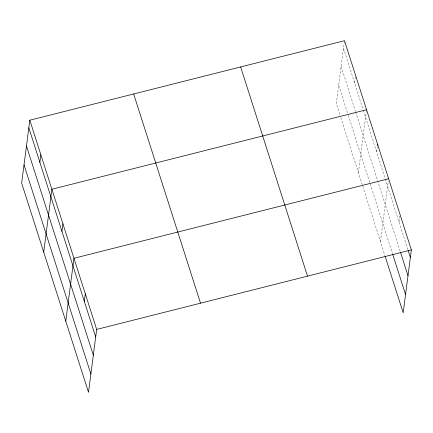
<?xml version="1.0" encoding="UTF-8"?>
<svg xmlns="http://www.w3.org/2000/svg" width="433" height="433" viewBox="0 0 433 433"><rect width="100%" height="100%" fill="white"/><g stroke="black" fill="none" stroke-linecap="round" stroke-linejoin="round"><path stroke-width="0.32" stroke-dasharray="2.17 1.62" d="M344.414 41.324L336.327 103.584L340.002 115.091M354.54 82.784L355.444 75.845M358.389 172.621L366.475 110.361M376.602 151.821L377.262 146.776M380.45 241.663L388.293 181.297M398.999 221.907L399.903 214.968M343.51 48.263L363.119 109.63M363.325 110.274L407.929 249.852M341.139 66.52L355.439 111.265M355.645 111.909L400.281 251.595M338.698 85.328L348.094 114.734M348.3 115.373L392.563 253.89M340.82 117.646L384.915 255.632"/><path stroke-width="0.65" d="M29.817 120.206L21.65 183.099L88.505 392.303L96.673 329.416L29.817 120.206L344.495 40.697L411.35 249.901L403.183 312.794L385.121 256.266M39.868 162.299L40.848 154.727M43.711 252.136L51.879 189.248L366.556 109.733M61.93 231.336L62.909 223.769M65.773 321.178L73.946 258.284L388.618 178.769M84.327 301.422L85.306 293.85M377.424 145.515L377.587 144.254M96.673 329.416L411.35 249.901M408.135 250.485L410.365 257.473M400.487 252.228L407.994 275.729M392.769 254.523L405.553 294.537M240.651 66.936L307.506 276.14M133.662 93.966L200.517 303.176M28.832 127.778L95.693 336.988M26.462 146.035L93.322 355.244M24.021 164.843L90.876 374.052"/></g></svg>
